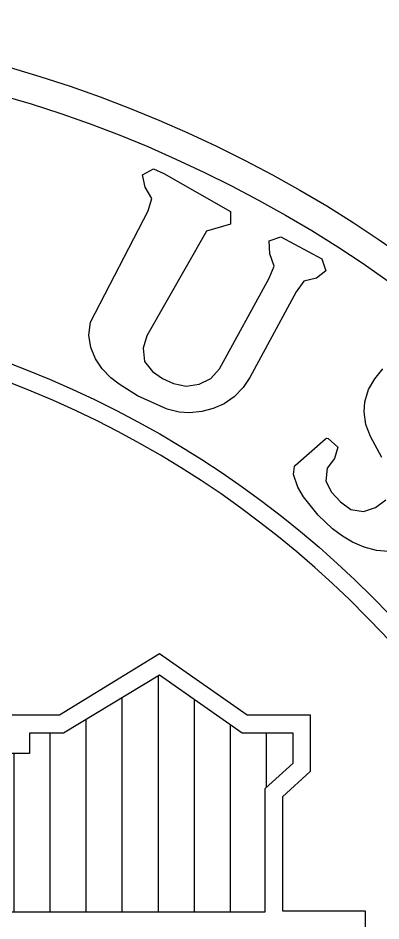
# Model space of a CAD drawing. Extents: x -0.9 to 0.9, y -0.9 to 0.9.
# Drawn here: x 0.253 to 0.504, y 0.274 to 0.9 of the extents above; entities that cross this region are included whole.
import ezdxf

# ---------------------------------------------------------------- set-up
doc = ezdxf.new("R2010")
doc.units = 0
doc.header["$LTSCALE"] = 0.01
doc.header["$MEASUREMENT"] = 0
doc.layers.get('0').update_dxf_attribs({"lineweight": 20})

msp = doc.modelspace()

# ---------------------------------------------------------------- hatches: boundary and pattern name
at = {"linetype": 'ByBlock', "lineweight": -2, "transparency": 16777216}
h = msp.add_hatch(dxfattribs=at)
h.set_pattern_fill('ANSI31', color=0, scale=0.2, angle=45)
h.paths.add_polyline_path([(0.35076, 0.4442), (0.28418, 0.40404), (0.26059, 0.40404), (0.26059, 0.38985), (0.16498, 0.38985), (0.15783, 0.38595), (0.15759, 0.38571), (0.15757, 0.38568), (0.15763, 0.38549), (0.15768, 0.3854), (0.15774, 0.38529), (0.15902, 0.38353), (0.16185, 0.38002), (0.1642, 0.37651), (0.16437, 0.3761), (0.16456, 0.37544), (0.16459, 0.37522), (0.16457, 0.37437), (0.1645, 0.37406), (0.16439, 0.37375), (0.16425, 0.37344), (0.16379, 0.3727), (0.1637, 0.37259), (0.16296, 0.37172), (0.15958, 0.36873), (0.15561, 0.36662), (0.14743, 0.36421), (0.14716, 0.36408), (0.14712, 0.36403), (0.14716, 0.36389), (0.14722, 0.36379), (0.14727, 0.36369), (0.14734, 0.36358), (0.1488, 0.3614), (0.15124, 0.35755), (0.15154, 0.35682), (0.15159, 0.35657), (0.15152, 0.35613), (0.15147, 0.35601), (0.1486, 0.35378), (0.14428, 0.35203), (0.13451, 0.34915), (0.13421, 0.34902), (0.13416, 0.34897), (0.13415, 0.34895), (0.13658, 0.34497), (0.13741, 0.34281), (0.13736, 0.34241), (0.13716, 0.3418), (0.13711, 0.3417), (0.137, 0.3415), (0.13673, 0.3411), (0.13665, 0.341), (0.13604, 0.34036), (0.13211, 0.33808), (0.12777, 0.33683), (0.12038, 0.33571), (0.12029, 0.33567), (0.12028, 0.33566), (0.12024, 0.33563), (0.12029, 0.33551), (0.12221, 0.33336), (0.12291, 0.33224), (0.12298, 0.33204), (0.12306, 0.33163), (0.12307, 0.33129), (0.12275, 0.33039), (0.1227, 0.3303), (0.12226, 0.32981), (0.12188, 0.3295), (0.12167, 0.32935), (0.1198, 0.32841), (0.11542, 0.32719), (0.11441, 0.327), (0.11011, 0.3262), (0.1104, 0.32158), (0.11021, 0.31694), (0.10774, 0.31365), (0.10764, 0.31357), (0.10685, 0.31308), (0.1066, 0.31298), (0.10283, 0.3126), (0.09821, 0.31255), (0.09668, 0.31241), (0.09589, 0.31206), (0.09578, 0.31187), (0.09576, 0.31113), (0.09581, 0.31086), (0.09642, 0.31017), (0.09644, 0.31016), (0.09652, 0.31012), (0.1017, 0.30954), (0.12984, 0.30886), (0.13813, 0.29617), (0.13816, 0.28012), (0.42407, 0.28012), (0.42407, 0.3656), (0.44348, 0.38322), (0.44348, 0.40404), (0.40827, 0.40404)])

# ---------------------------------------------------------------- linework, layer by layer
at = {"color": 0, "linetype": 'ByBlock', "lineweight": -2}
msp.add_lwpolyline([(0.3645, 0.62648), (0.35602, 0.62865), (0.3355, 0.63788), (0.32279, 0.64588), (0.31708, 0.65033), (0.31094, 0.65652), (0.30637, 0.66352), (0.30321, 0.67142), (0.30181, 0.68), (0.30286, 0.68899), (0.34287, 0.76618), (0.34558, 0.77467), (0.34082, 0.78247), (0.33897, 0.79111), (0.34656, 0.79518), (0.35382, 0.79208), (0.39998, 0.76568), (0.40013, 0.75683), (0.38346, 0.75214), (0.34208, 0.67939), (0.33947, 0.67081), (0.34038, 0.66174), (0.34597, 0.6547), (0.35294, 0.65), (0.3605, 0.64647), (0.3693, 0.64458), (0.37841, 0.64588), (0.38651, 0.64996), (0.39243, 0.65661), (0.4268, 0.71955), (0.43044, 0.72788), (0.42735, 0.73629), (0.42699, 0.74524), (0.43496, 0.74823), (0.46332, 0.73293), (0.46619, 0.72465), (0.45971, 0.71957), (0.45083, 0.71747), (0.4455, 0.71002), (0.41358, 0.6506), (0.40894, 0.64358), (0.40271, 0.63727), (0.39572, 0.63237), (0.3881, 0.62917), (0.38019, 0.62712), (0.37162, 0.62612)], close=True, dxfattribs=at)
for points in [[(0.50502, 0.59501), (0.49706, 0.60959), (0.49388, 0.61796), (0.49279, 0.62671), (0.49314, 0.6338), (0.49586, 0.64217), (0.50018, 0.64969), (0.50562, 0.65648)], [(0.50965, 0.52985), (0.50141, 0.53061), (0.49273, 0.533), (0.48471, 0.5365), (0.47769, 0.54064), (0.47087, 0.54569), (0.4608, 0.55524), (0.45061, 0.56786), (0.44681, 0.57458), (0.44372, 0.58321), (0.44439, 0.58886), (0.44507, 0.58976), (0.46586, 0.60802), (0.46671, 0.60852), (0.46693, 0.60858), (0.46785, 0.60838), (0.47456, 0.60233), (0.47227, 0.59441), (0.4671, 0.58762), (0.46623, 0.57871), (0.47005, 0.57099), (0.47638, 0.56433), (0.48353, 0.5591), (0.49234, 0.55761), (0.50066, 0.56049), (0.5077, 0.56585)], [(0.2479, 0.41673), (0.28137, 0.41673), (0.35083, 0.4592), (0.41164, 0.41673), (0.45543, 0.41673), (0.45543, 0.37731), (0.43602, 0.35985), (0.43602, 0.28086), (0.4935, 0.28086), (0.4935, 0.23616)], [(0.13816, 0.28012), (0.42407, 0.28012), (0.42407, 0.3656), (0.44348, 0.38322), (0.44348, 0.40404), (0.40827, 0.40404), (0.35076, 0.4442), (0.28418, 0.40404), (0.26059, 0.40404), (0.26059, 0.38985), (0.16498, 0.38985)]]:
    msp.add_lwpolyline(points, dxfattribs=at)
for radius in [0.89999, 0.87999, 0.70499]:
    msp.add_circle((0.0001, -0.00018), radius, dxfattribs=at)
msp.add_arc((0.0001, -0.00018), 0.69249, 270.28905, 89.16412, dxfattribs=at)

doc.saveas('drawing.dxf')
